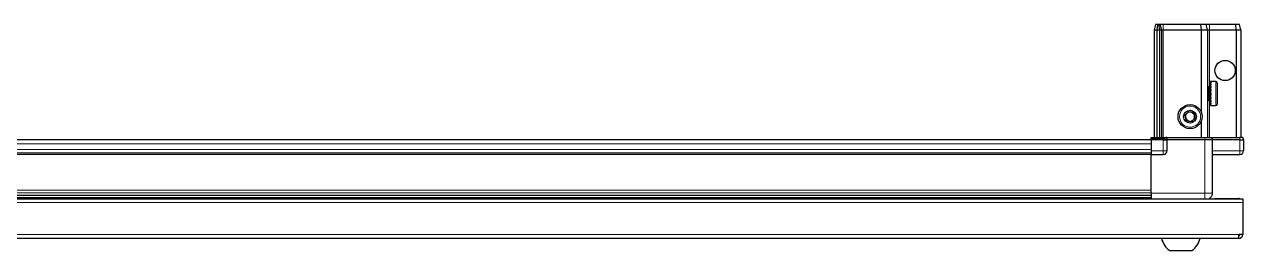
# Model space of a CAD drawing. Header units: millimetres. Extents: x 1214 to 5587, y -75 to 1843.
# Drawn here: x 2110 to 2770, y -75 to 47 of the extents above; entities that cross this region are included whole.
import ezdxf

# ---------------------------------------------------------------- set-up
doc = ezdxf.new("R2010")
doc.units = ezdxf.units.MM

msp = doc.modelspace()

# ---------------------------------------------------------------- linework, layer by layer
at = {"color": 7, "linetype": 'Continuous', "lineweight": 25}
for p, q in [((2722.18, 47.24), (2721.37, 44.24)), ((2723.33, 47.24), (2722.18, 47.24)), ((2723.33, 47.24), (2722.87, 44.24)), ((2723.83, 47.24), (2723.33, 47.24)), ((2723.83, 47.24), (2724.37, 44.24)), ((2724.57, 47.24), (2723.83, 47.24)), ((2724.57, 47.24), (2725.37, 44.24)), ((2726.37, 47.24), (2724.57, 47.24)), ((2746.54, 47.24), (2726.37, 47.24)), ((2746.54, 47.24), (2746.87, 44.24)), ((2749.57, 47.24), (2746.54, 47.24)), ((2750.37, 44.24), (2749.57, 47.24)), ((2751.37, 47.24), (2749.57, 47.24)), ((2765.72, 47.24), (2751.37, 47.24)), ((2765.87, 44.24), (2765.72, 47.24)), ((2767.57, 47.24), (2765.72, 47.24)), ((2768.37, 44.24), (2767.57, 47.24)), ((2721.37, 44.24), (2722.87, 44.24)), ((2721.37, 44.24), (2721.37, -14.06)), ((2722.87, 44.24), (2724.37, 44.24)), ((2722.87, 44.24), (2722.87, -14.06)), ((2724.37, 44.24), (2724.37, -14.06)), ((2724.37, 44.24), (2725.37, 44.24)), ((2725.37, 44.24), (2725.37, -14.06)), ((2725.37, 44.24), (2726.37, 44.24)), ((2726.37, 44.24), (2746.87, 44.24)), ((2746.87, 44.24), (2746.87, -0.26)), ((2746.87, 44.24), (2750.37, 44.24)), ((2750.37, 44.24), (2750.37, -14.06)), ((2750.37, 44.24), (2751.37, 44.24)), ((2751.37, 44.24), (2765.87, 44.24)), ((2765.87, 44.24), (2765.87, -14.06)), ((2765.87, 44.24), (2768.37, 44.24)), ((2768.37, 44.24), (2768.37, -14.06)), ((2750.41, 13.74), (2750.37, 13.74)), ((2750.89, 13.05), (2750.41, 13.74)), ((2750.41, 13.74), (2750.41, 5.74)), ((2751.37, 13.74), (2750.89, 13.05)), ((2751.37, 13.74), (2751.37, 5.74)), ((2751.87, 14.14), (2751.77, 14.14)), ((2751.77, 14.14), (2751.77, 5.34)), ((2754.77, 16.24), (2751.87, 16.24)), ((2752.37, 16.24), (2751.87, 16.24)), ((2751.87, 16.24), (2751.87, 16.19)), ((2751.87, 16.19), (2751.87, 15.9)), ((2752.37, 16.19), (2751.87, 16.19)), ((2752.37, 15.9), (2751.87, 15.9)), ((2751.87, 15.9), (2751.87, 15.63)), ((2752.37, 15.63), (2751.87, 15.63)), ((2751.87, 15.63), (2751.87, 14.97)), ((2752.37, 14.97), (2751.87, 14.97)), ((2751.87, 14.97), (2751.87, 14.49)), ((2751.87, 14.49), (2751.87, 13.52)), ((2752.37, 14.49), (2751.87, 14.49)), ((2752.37, 13.52), (2751.87, 13.52)), ((2751.87, 13.52), (2751.87, 12.89)), ((2752.37, 16.19), (2752.37, 16.24)), ((2752.37, 15.63), (2752.37, 15.9)), ((2752.37, 14.49), (2752.37, 14.97)), ((2752.37, 12.89), (2752.37, 13.52)), ((2755.57, 15.44), (2755.57, 4.04)), ((2750.89, 13.05), (2750.89, 6.43)), ((2751.87, 12.89), (2751.87, 11.7)), ((2752.37, 12.89), (2751.87, 12.89)), ((2752.37, 11.7), (2751.87, 11.7)), ((2751.87, 11.7), (2751.87, 11.06)), ((2752.37, 11.06), (2751.87, 11.06)), ((2751.87, 10.98), (2751.87, 9.69)), ((2752.37, 10.98), (2751.87, 10.98)), ((2752.37, 9.69), (2751.87, 9.69)), ((2752.37, 9.2), (2751.87, 9.2)), ((2751.87, 9.2), (2751.87, 8.95)), ((2751.87, 8.95), (2751.87, 7.68)), ((2752.37, 8.95), (2751.87, 8.95)), ((2752.37, 7.68), (2751.87, 7.68)), ((2751.87, 7.68), (2751.87, 6.99)), ((2751.87, 6.99), (2751.87, 5.88)), ((2752.37, 6.99), (2751.87, 6.99)), ((2752.37, 10.98), (2752.37, 11.7)), ((2752.37, 8.95), (2752.37, 9.69)), ((2752.37, 6.99), (2752.37, 7.68)), ((2750.37, 5.74), (2750.41, 5.74)), ((2750.41, 5.74), (2750.89, 6.43)), ((2750.89, 6.43), (2751.37, 5.74)), ((2751.77, 5.34), (2751.87, 5.34)), ((2752.37, 5.88), (2751.87, 5.88)), ((2751.87, 5.88), (2751.87, 5.31)), ((2751.87, 5.31), (2751.87, 4.45)), ((2752.37, 5.31), (2751.87, 5.31)), ((2752.37, 4.45), (2751.87, 4.45)), ((2751.87, 4.45), (2751.87, 4.05)), ((2751.87, 4.05), (2751.87, 3.54)), ((2752.37, 4.05), (2751.87, 4.05)), ((2752.37, 3.54), (2751.87, 3.54)), ((2751.87, 3.54), (2751.87, 3.36)), ((2751.87, 3.36), (2751.87, 3.24)), ((2752.37, 3.36), (2751.87, 3.36)), ((2751.87, 3.24), (2754.77, 3.24)), ((2752.37, 5.31), (2752.37, 5.88)), ((2752.37, 4.05), (2752.37, 4.45)), ((2752.37, 3.36), (2752.37, 3.54)), ((2746.87, -5.26), (2746.87, -14.06)), ((2719.87, -15.41), (2079.87, -15.41)), ((2719.87, -14.93), (2719.87, -14.06)), ((2719.87, -14.06), (2727.7, -14.06)), ((2726.37, -14.93), (2719.87, -14.93)), ((2719.87, -15.26), (2719.87, -14.93)), ((2726.37, -15.26), (2719.87, -15.26)), ((2719.87, -15.26), (2719.87, -21.26)), ((2726.37, -15.26), (2728.37, -15.26)), ((2728.37, -15.26), (2726.37, -15.26)), ((2728.37, -14.06), (2727.7, -14.06)), ((2728.37, -15.26), (2728.37, -14.06)), ((2728.37, -14.06), (2728.57, -14.06)), ((2728.57, -15.26), (2728.37, -15.26)), ((2728.37, -15.26), (2728.37, -21.26)), ((2728.57, -14.06), (2748.87, -14.06)), ((2748.87, -15.26), (2728.57, -15.26)), ((2748.87, -14.06), (2752.87, -14.06)), ((2752.87, -15.26), (2748.87, -15.26)), ((2752.87, -15.26), (2752.87, -14.06)), ((2752.87, -14.06), (2753.07, -14.06)), ((2753.07, -15.26), (2752.87, -15.26)), ((2752.87, -15.26), (2752.87, -44.26)), ((2753.07, -14.06), (2767.87, -14.06)), ((2767.87, -15.26), (2753.07, -15.26)), ((2769.37, -14.06), (2767.87, -14.06)), ((2767.87, -15.26), (2769.87, -15.26)), ((2769.87, -14.93), (2769.37, -14.06)), ((2769.87, -14.93), (2769.37, -14.06)), ((2769.87, -15.26), (2769.87, -14.93)), ((2769.87, -15.26), (2769.87, -14.93)), ((2769.87, -15.26), (2769.87, -15.26)), ((2769.87, -15.26), (2769.87, -21.26)), ((2719.87, -22.61), (2079.87, -22.61)), ((2719.87, -21.26), (2719.87, -23.26)), ((2719.87, -23.26), (2726.37, -23.26)), ((2719.87, -44.26), (2719.87, -23.26)), ((2752.87, -23.26), (2767.87, -23.26)), ((1419.87, -45.29), (2719.87, -45.29)), ((1419.87, -45.32), (2719.87, -45.32)), ((2720.02, -47.26), (2720.02, -44.26)), ((1370.37, -47.26), (2769.37, -47.26)), ((2693.75, -47.11), (1446, -47.11)), ((2688.38, -47.26), (2688.38, -47.11)), ((2688.55, -47.26), (2688.55, -47.11)), ((2688.76, -47.26), (2688.76, -47.11)), ((2689.32, -47.26), (2689.32, -47.11)), ((2689.74, -47.26), (2689.74, -47.11)), ((2690.63, -47.26), (2690.63, -47.11)), ((2691.22, -47.26), (2691.22, -47.11)), ((2692.36, -47.26), (2692.36, -47.11)), ((2693.06, -47.26), (2693.06, -47.11)), ((2694.34, -47.11), (2693.75, -47.11)), ((2695.07, -47.11), (2694.34, -47.11)), ((2694.34, -47.26), (2694.34, -47.11)), ((2694.34, -47.11), (2694.34, -47.11)), ((2694.51, -47.26), (2694.51, -47.11)), ((2695.01, -47.26), (2695.01, -47.11)), ((2695.08, -47.11), (2695.07, -47.11)), ((2695.08, -47.26), (2695.08, -47.11)), ((2696.1, -47.11), (2695.08, -47.11)), ((2719.87, -47.11), (2696, -47.11)), ((2696.37, -47.26), (2696.37, -47.11)), ((2697.07, -47.26), (2697.07, -47.11)), ((2698.25, -47.26), (2698.25, -47.11)), ((2698.86, -47.26), (2698.86, -47.11)), ((2699.8, -47.26), (2699.8, -47.11)), ((2700.25, -47.26), (2700.25, -47.11)), ((2700.87, -47.26), (2700.87, -47.11)), ((2701.12, -47.26), (2701.12, -47.11)), ((2701.35, -47.26), (2701.35, -47.11)), ((2701.37, -47.26), (2701.37, -47.11)), ((2754.37, -47.16), (2767.27, -47.16)), ((2754.37, -47.16), (2754.37, -47.26)), ((2769.37, -47.26), (2769.37, -49.36)), ((2769.37, -49.36), (2769.37, -66.66)), ((2767.27, -68.76), (1372.47, -68.76)), ((2769.37, -66.66), (2767.27, -66.66)), ((2767.27, -68.76), (2767.27, -66.66)), ((2729.87, -75.36), (2741.87, -75.36))]:
    msp.add_line(p, q, dxfattribs=at)
at = {"color": 8, "linetype": 'Continuous', "lineweight": 18}
for p, q in [((2726.37, 47.24), (2726.37, 44.24)), ((2751.37, 44.24), (2751.37, 47.24)), ((2726.37, 44.24), (2726.37, -14.06)), ((2751.37, 44.24), (2751.37, 13.74)), ((2754.77, 16.24), (2754.77, 3.24)), ((2751.37, 5.74), (2751.37, -14.06)), ((2719.87, -17.41), (2079.87, -17.41)), ((2726.37, -15.26), (2726.37, -14.93)), ((2726.37, -15.26), (2726.37, -21.26)), ((2728.57, -14.06), (2728.57, -15.26)), ((2748.87, -15.26), (2748.87, -14.06)), ((2748.87, -15.26), (2748.87, -44.26)), ((2753.07, -14.06), (2753.07, -15.26)), ((2767.87, -15.26), (2767.87, -14.06)), ((2767.87, -15.26), (2767.87, -21.26)), ((2719.87, -20.61), (2079.87, -20.61)), ((2719.87, -23.26), (2079.87, -23.26)), ((2726.37, -21.26), (2719.87, -21.26)), ((2728.37, -21.26), (2726.37, -21.26)), ((2726.37, -21.26), (2726.37, -23.26)), ((2767.87, -21.26), (2752.87, -21.26)), ((2769.87, -21.26), (2767.87, -21.26)), ((2767.87, -23.26), (2767.87, -21.26)), ((1419.87, -42.67), (2719.87, -42.67)), ((2719.87, -44.08), (1419.87, -44.08)), ((2748.87, -44.26), (2719.87, -44.26)), ((2769.37, -49.36), (1370.37, -49.36)), ((1419.87, -46.53), (2719.87, -46.53)), ((2767.27, -47.26), (2767.27, -47.16)), ((2767.27, -66.66), (1372.47, -66.66))]:
    msp.add_line(p, q, dxfattribs=at)
at = {"color": 7, "linetype": 'Continuous', "lineweight": 25, "flags": 128}
msp.add_lwpolyline([(2767.91, -47.26), (2767.68, -47.2), (2767.27, -47.16)], dxfattribs=at)
at = {"color": 7, "linetype": 'Continuous', "lineweight": 25}
for centre, radius in [((2759.87, 22.24), 5.5), ((2740.87, -2.76), 6.5), ((2740.87, -2.76), 3.46)]:
    msp.add_circle(centre, radius, dxfattribs=at)
at = {"color": 8, "linetype": 'Continuous', "lineweight": 18}
msp.add_circle((2740.87, -2.76), 5.7, dxfattribs=at)
at = {"color": 7, "linetype": 'Continuous', "lineweight": 25}
for centre, radius, start, end in [((2751.37, 14.14), 0.4, 270, 360), ((2754.77, 15.44), 0.8, 0, 90), ((2751.37, 5.34), 0.4, 0, 90), ((2754.77, 4.04), 0.8, 270, 360), ((2740.87, -2.76), 2.5, 134.67671, 194.67671), ((2740.87, -2.76), 2.5, 194.67671, 254.67671), ((2740.87, -2.76), 2.5, 74.67671, 134.67671), ((2740.87, -2.76), 2.5, 254.67671, 314.67671), ((2740.87, -2.76), 2.5, 14.67671, 74.67671), ((2740.87, -2.76), 2.5, 314.67671, 14.67671), ((2726.37, -21.26), 2, 270, 0), ((2767.87, -21.26), 2, 270, 0), ((2736.9, -65.74), 11.91, 194.70035, 233.8734), ((2734.85, -65.74), 11.91, 306.1266, 345.29965), ((2767.27, -66.66), 2.1, 270, 360), ((2767.27, -66.66), 0.6, 270, 0)]:
    msp.add_arc(centre, radius, start, end, dxfattribs=at)
msp.add_ellipse((2726.37, -11.47), major_axis=(0, 3.46), ratio=0.57735, start_param=3.141593, end_param=3.864327, dxfattribs=at)
for points, knots in [([(2738.09, -2), (2738.46, -1.64), (2739.14, -0.96), (2739.82, -0.29), (2740.14, 0.03)], [0, 0, 0, 0, 0.534686, 1, 1, 1, 1]), ([(2740.14, 0.03), (2740.64, -0.11), (2741.57, -0.36), (2742.5, -0.62), (2742.93, -0.73)], [0, 0, 0, 0, 0.534686, 1, 1, 1, 1]), ([(2738.82, -4.79), (2738.73, -4.46), (2738.53, -3.66), (2738.27, -2.7), (2738.12, -2.12), (2738.09, -2)], [0, 0, 0, 0, 0.362901, 0.866875, 1, 1, 1, 1]), ([(2741.61, -5.56), (2741.11, -5.42), (2740.18, -5.17), (2739.25, -4.91), (2738.82, -4.79)], [0, 0, 0, 0, 0.534686, 1, 1, 1, 1]), ([(2743.66, -3.53), (2743.29, -3.89), (2742.61, -4.57), (2741.92, -5.24), (2741.61, -5.56)], [0, 0, 0, 0, 0.534686, 1, 1, 1, 1]), ([(2742.93, -0.73), (2742.96, -0.86), (2743.11, -1.43), (2743.36, -2.4), (2743.57, -3.19), (2743.66, -3.53)], [0, 0, 0, 0, 0.133125, 0.637099, 1, 1, 1, 1]), ([(2719.87, -44.26), (2719.87, -44.66), (2719.87, -45.45), (2719.87, -46.47), (2719.87, -47.1), (2719.87, -47.25), (2719.87, -47.26)], [0, 0, 0, 0, 0.32552, 0.65104, 0.97656, 1, 1, 1, 1]), ([(2752.87, -44.26), (2752.83, -44.7), (2752.75, -45.38), (2752.32, -46.2), (2751.86, -46.75), (2751.46, -47.11), (2751.2, -47.24), (2751.15, -47.26)], [0, 0, 0, 0, 0.363018, 0.558438, 0.758004, 0.95757, 1, 1, 1, 1])]:
    msp.add_open_spline(points, degree=3, knots=knots, dxfattribs=at)
at = {"color": 8, "linetype": 'Continuous', "lineweight": 18}
msp.add_open_spline([(2748.87, -44.26), (2748.87, -44.7), (2748.87, -45.38), (2748.87, -46.2), (2748.87, -46.75), (2748.87, -47.11), (2748.87, -47.24), (2748.87, -47.26)], degree=3, knots=[0, 0, 0, 0, 0.363018, 0.558438, 0.758004, 0.95757, 1, 1, 1, 1], dxfattribs=at)
msp.add_open_spline([(2752.87, -44.26), (2752.81, -44.26), (2752.69, -44.26), (2751.77, -44.26), (2750.45, -44.26), (2749.4, -44.26), (2748.87, -44.26)], degree=3, dxfattribs=at)

doc.saveas('drawing.dxf')
